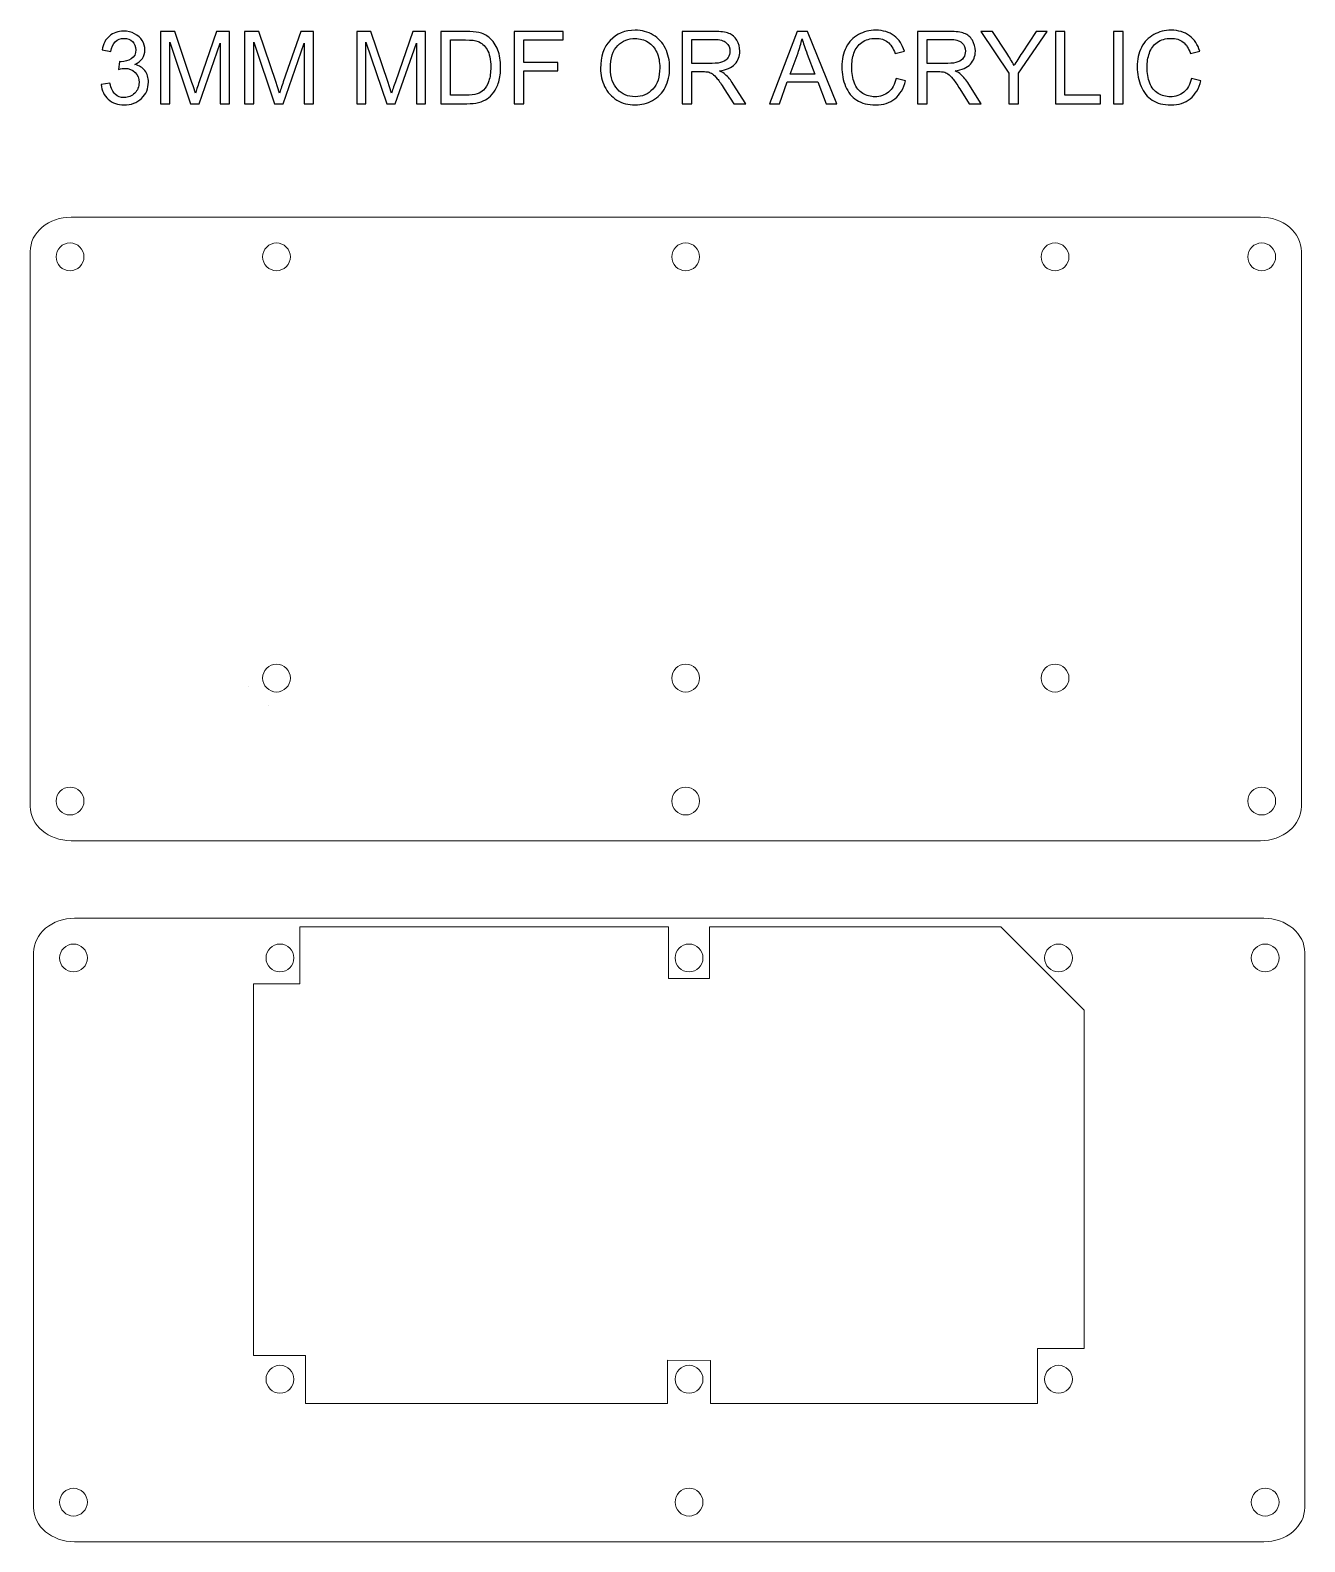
# Model space of a CAD drawing. Header units: millimetres. Extents: x 237 to 558, y -726 to 202.
# Drawn here: x 236.7 to 557.5, y -178 to 202.3 of the extents above; entities that cross this region are included whole.
import ezdxf

# ---------------------------------------------------------------- set-up
doc = ezdxf.new("R2010")
doc.units = ezdxf.units.MM
doc.header["$MEASUREMENT"] = 0
doc.layers.add('Layer 1', color=7, linetype='Continuous')

msp = doc.modelspace()

# ---------------------------------------------------------------- linework, layer by layer
at = {"layer": 'Layer 1', "color": 250}
for points, knots in [([(254.5215, 188.6838), (254.5215, 188.6838), (256.7567, 188.9886), (256.7567, 188.9886), (257.0149, 187.7186), (257.4467, 186.8042), (258.0606, 186.2454), (258.6744, 185.6866), (259.4279, 185.4072), (260.3212, 185.4072), (261.3795, 185.4072), (262.2727, 185.7713), (262.9924, 186.4994), (263.7121, 187.2275), (264.0719, 188.1292), (264.0719, 189.2045), (264.0719, 190.229), (263.7375, 191.0756), (263.0644, 191.7445), (262.3955, 192.4091), (261.5446, 192.7436), (260.5074, 192.7436), (260.0841, 192.7436), (259.5592, 192.6589), (258.9284, 192.4938), (258.9284, 192.4938), (259.1782, 194.4496), (259.1782, 194.4496), (259.3263, 194.4327), (259.4491, 194.4242), (259.538, 194.4242), (260.4947, 194.4242), (261.3499, 194.674), (262.1161, 195.1693), (262.8781, 195.6646), (263.2591, 196.4266), (263.2591, 197.4553), (263.2591, 198.2723), (262.9797, 198.9496), (262.4251, 199.4873), (261.8706, 200.0249), (261.1551, 200.2916), (260.2788, 200.2916), (259.4068, 200.2916), (258.6829, 200.0164), (258.1029, 199.4661), (257.5229, 198.9158), (257.1504, 198.0903), (256.9853, 196.9896), (256.9853, 196.9896), (254.7501, 197.396), (254.7501, 197.396), (255.0253, 198.8946), (255.6433, 200.0588), (256.6128, 200.8843), (257.578, 201.7098), (258.7845, 202.1204), (260.2238, 202.1204), (261.2144, 202.1204), (262.1288, 201.9087), (262.9628, 201.4812), (263.801, 201.0578), (264.4402, 200.4779), (264.8805, 199.7455), (265.325, 199.0089), (265.5451, 198.23), (265.5451, 197.4045), (265.5451, 196.6213), (265.3334, 195.9101), (264.9143, 195.2666), (264.491, 194.6232), (263.8645, 194.1109), (263.039, 193.7299), (264.1142, 193.4844), (264.9482, 192.9679), (265.5451, 192.1848), (266.1378, 191.4058), (266.4341, 190.4237), (266.4341, 189.2511), (266.4341, 187.6636), (265.8541, 186.3131), (264.6984, 185.2082), (263.5385, 184.1033), (262.0738, 183.553), (260.3042, 183.553), (258.7083, 183.553), (257.3832, 184.0314), (256.3291, 184.9839), (255.2708, 185.9364), (254.6697, 187.1683), (254.5215, 188.6838)], [0, 0, 0, 0, 0.03333333, 0.03333333, 0.03333333, 0.06666667, 0.06666667, 0.06666667, 0.1, 0.1, 0.1, 0.13333333, 0.13333333, 0.13333333, 0.16666667, 0.16666667, 0.16666667, 0.2, 0.2, 0.2, 0.23333333, 0.23333333, 0.23333333, 0.26666667, 0.26666667, 0.26666667, 0.3, 0.3, 0.3, 0.33333333, 0.33333333, 0.33333333, 0.36666667, 0.36666667, 0.36666667, 0.4, 0.4, 0.4, 0.43333333, 0.43333333, 0.43333333, 0.46666667, 0.46666667, 0.46666667, 0.5, 0.5, 0.5, 0.53333333, 0.53333333, 0.53333333, 0.56666667, 0.56666667, 0.56666667, 0.6, 0.6, 0.6, 0.63333333, 0.63333333, 0.63333333, 0.66666667, 0.66666667, 0.66666667, 0.7, 0.7, 0.7, 0.73333333, 0.73333333, 0.73333333, 0.76666667, 0.76666667, 0.76666667, 0.8, 0.8, 0.8, 0.83333333, 0.83333333, 0.83333333, 0.86666667, 0.86666667, 0.86666667, 0.9, 0.9, 0.9, 0.93333333, 0.93333333, 0.93333333, 0.96666667, 0.96666667, 0.96666667, 1, 1, 1, 1]), ([(269.4863, 183.8578), (269.4863, 183.8578), (269.4863, 202.0442), (269.4863, 202.0442), (269.4863, 202.0442), (273.0931, 202.0442), (273.0931, 202.0442), (273.0931, 202.0442), (277.3942, 189.1706), (277.3942, 189.1706), (277.7921, 187.9726), (278.08, 187.0751), (278.262, 186.4782), (278.4694, 187.1386), (278.7954, 188.1123), (279.2357, 189.395), (279.2357, 189.395), (283.6129, 202.0442), (283.6129, 202.0442), (283.6129, 202.0442), (286.8345, 202.0442), (286.8345, 202.0442), (286.8345, 202.0442), (286.8345, 183.8578), (286.8345, 183.8578), (286.8345, 183.8578), (284.5231, 183.8578), (284.5231, 183.8578), (284.5231, 183.8578), (284.5231, 199.0724), (284.5231, 199.0724), (284.5231, 199.0724), (279.2145, 183.8578), (279.2145, 183.8578), (279.2145, 183.8578), (277.047, 183.8578), (277.047, 183.8578), (277.047, 183.8578), (271.7977, 199.3518), (271.7977, 199.3518), (271.7977, 199.3518), (271.7977, 183.8578), (271.7977, 183.8578), (271.7977, 183.8578), (269.4863, 183.8578), (269.4863, 183.8578)], [0, 0, 0, 0, 0.06666667, 0.06666667, 0.06666667, 0.13333333, 0.13333333, 0.13333333, 0.2, 0.2, 0.2, 0.26666667, 0.26666667, 0.26666667, 0.33333333, 0.33333333, 0.33333333, 0.4, 0.4, 0.4, 0.46666667, 0.46666667, 0.46666667, 0.53333333, 0.53333333, 0.53333333, 0.6, 0.6, 0.6, 0.66666667, 0.66666667, 0.66666667, 0.73333333, 0.73333333, 0.73333333, 0.8, 0.8, 0.8, 0.86666667, 0.86666667, 0.86666667, 0.93333333, 0.93333333, 0.93333333, 1, 1, 1, 1]), ([(290.6445, 183.8578), (290.6445, 183.8578), (290.6445, 202.0442), (290.6445, 202.0442), (290.6445, 202.0442), (294.2513, 202.0442), (294.2513, 202.0442), (294.2513, 202.0442), (298.5524, 189.1706), (298.5524, 189.1706), (298.9503, 187.9726), (299.2382, 187.0751), (299.4202, 186.4782), (299.6276, 187.1386), (299.9536, 188.1123), (300.3939, 189.395), (300.3939, 189.395), (304.7711, 202.0442), (304.7711, 202.0442), (304.7711, 202.0442), (307.9927, 202.0442), (307.9927, 202.0442), (307.9927, 202.0442), (307.9927, 183.8578), (307.9927, 183.8578), (307.9927, 183.8578), (305.6813, 183.8578), (305.6813, 183.8578), (305.6813, 183.8578), (305.6813, 199.0724), (305.6813, 199.0724), (305.6813, 199.0724), (300.3727, 183.8578), (300.3727, 183.8578), (300.3727, 183.8578), (298.2052, 183.8578), (298.2052, 183.8578), (298.2052, 183.8578), (292.9559, 199.3518), (292.9559, 199.3518), (292.9559, 199.3518), (292.9559, 183.8578), (292.9559, 183.8578), (292.9559, 183.8578), (290.6445, 183.8578), (290.6445, 183.8578)], [0, 0, 0, 0, 0.06666667, 0.06666667, 0.06666667, 0.13333333, 0.13333333, 0.13333333, 0.2, 0.2, 0.2, 0.26666667, 0.26666667, 0.26666667, 0.33333333, 0.33333333, 0.33333333, 0.4, 0.4, 0.4, 0.46666667, 0.46666667, 0.46666667, 0.53333333, 0.53333333, 0.53333333, 0.6, 0.6, 0.6, 0.66666667, 0.66666667, 0.66666667, 0.73333333, 0.73333333, 0.73333333, 0.8, 0.8, 0.8, 0.86666667, 0.86666667, 0.86666667, 0.93333333, 0.93333333, 0.93333333, 1, 1, 1, 1]), ([(318.8597, 183.8578), (318.8597, 183.8578), (318.8597, 202.0442), (318.8597, 202.0442), (318.8597, 202.0442), (322.4665, 202.0442), (322.4665, 202.0442), (322.4665, 202.0442), (326.7676, 189.1706), (326.7676, 189.1706), (327.1655, 187.9726), (327.4534, 187.0751), (327.6354, 186.4782), (327.8428, 187.1386), (328.1688, 188.1123), (328.6091, 189.395), (328.6091, 189.395), (332.9863, 202.0442), (332.9863, 202.0442), (332.9863, 202.0442), (336.2079, 202.0442), (336.2079, 202.0442), (336.2079, 202.0442), (336.2079, 183.8578), (336.2079, 183.8578), (336.2079, 183.8578), (333.8965, 183.8578), (333.8965, 183.8578), (333.8965, 183.8578), (333.8965, 199.0724), (333.8965, 199.0724), (333.8965, 199.0724), (328.5879, 183.8578), (328.5879, 183.8578), (328.5879, 183.8578), (326.4204, 183.8578), (326.4204, 183.8578), (326.4204, 183.8578), (321.1711, 199.3518), (321.1711, 199.3518), (321.1711, 199.3518), (321.1711, 183.8578), (321.1711, 183.8578), (321.1711, 183.8578), (318.8597, 183.8578), (318.8597, 183.8578)], [0, 0, 0, 0, 0.06666667, 0.06666667, 0.06666667, 0.13333333, 0.13333333, 0.13333333, 0.2, 0.2, 0.2, 0.26666667, 0.26666667, 0.26666667, 0.33333333, 0.33333333, 0.33333333, 0.4, 0.4, 0.4, 0.46666667, 0.46666667, 0.46666667, 0.53333333, 0.53333333, 0.53333333, 0.6, 0.6, 0.6, 0.66666667, 0.66666667, 0.66666667, 0.73333333, 0.73333333, 0.73333333, 0.8, 0.8, 0.8, 0.86666667, 0.86666667, 0.86666667, 0.93333333, 0.93333333, 0.93333333, 1, 1, 1, 1]), ([(340.0687, 183.8578), (340.0687, 183.8578), (340.0687, 202.0442), (340.0687, 202.0442), (340.0687, 202.0442), (346.334, 202.0442), (346.334, 202.0442), (347.748, 202.0442), (348.8275, 201.9595), (349.5725, 201.786), (350.6139, 201.5447), (351.5029, 201.1086), (352.2395, 200.4821), (353.2005, 199.6693), (353.9159, 198.6364), (354.3901, 197.3748), (354.8684, 196.1133), (355.1055, 194.6697), (355.1055, 193.0484), (355.1055, 191.6683), (354.9446, 190.4449), (354.6229, 189.3781), (354.3012, 188.3113), (353.8863, 187.4265), (353.3825, 186.728), (352.8745, 186.0295), (352.3242, 185.4792), (351.7231, 185.0812), (351.1262, 184.6791), (350.4023, 184.3743), (349.5556, 184.1668), (348.7047, 183.9594), (347.731, 183.8578), (346.6304, 183.8578), (346.6304, 183.8578), (340.0687, 183.8578), (340.0687, 183.8578)], [0, 0, 0, 0, 0.08333333, 0.08333333, 0.08333333, 0.16666667, 0.16666667, 0.16666667, 0.25, 0.25, 0.25, 0.33333333, 0.33333333, 0.33333333, 0.41666667, 0.41666667, 0.41666667, 0.5, 0.5, 0.5, 0.58333333, 0.58333333, 0.58333333, 0.66666667, 0.66666667, 0.66666667, 0.75, 0.75, 0.75, 0.83333333, 0.83333333, 0.83333333, 0.91666667, 0.91666667, 0.91666667, 1, 1, 1, 1]), ([(358.5387, 183.8578), (358.5387, 183.8578), (358.5387, 202.0442), (358.5387, 202.0442), (358.5387, 202.0442), (370.8069, 202.0442), (370.8069, 202.0442), (370.8069, 202.0442), (370.8069, 199.9106), (370.8069, 199.9106), (370.8069, 199.9106), (360.9517, 199.9106), (360.9517, 199.9106), (360.9517, 199.9106), (360.9517, 194.2464), (360.9517, 194.2464), (360.9517, 194.2464), (369.4861, 194.2464), (369.4861, 194.2464), (369.4861, 194.2464), (369.4861, 192.1128), (369.4861, 192.1128), (369.4861, 192.1128), (360.9517, 192.1128), (360.9517, 192.1128), (360.9517, 192.1128), (360.9517, 183.8578), (360.9517, 183.8578), (360.9517, 183.8578), (358.5387, 183.8578), (358.5387, 183.8578)], [0, 0, 0, 0, 0.1, 0.1, 0.1, 0.2, 0.2, 0.2, 0.3, 0.3, 0.3, 0.4, 0.4, 0.4, 0.5, 0.5, 0.5, 0.6, 0.6, 0.6, 0.7, 0.7, 0.7, 0.8, 0.8, 0.8, 0.9, 0.9, 0.9, 1, 1, 1, 1]), ([(380.2473, 192.7097), (380.2473, 195.7238), (381.0601, 198.086), (382.6815, 199.7921), (384.3028, 201.4981), (386.3941, 202.349), (388.9595, 202.349), (390.6401, 202.349), (392.1514, 201.9468), (393.5019, 201.1467), (394.8481, 200.3466), (395.8768, 199.229), (396.5837, 197.7939), (397.2907, 196.3631), (397.6463, 194.7375), (397.6463, 192.9214), (397.6463, 191.0799), (397.2738, 189.4289), (396.5287, 187.9768), (395.7836, 186.5206), (394.7295, 185.4199), (393.3664, 184.6748), (391.999, 183.9255), (390.5258, 183.553), (388.9468, 183.553), (387.2323, 183.553), (385.7041, 183.9679), (384.3536, 184.7934), (383.0074, 185.6189), (381.983, 186.7449), (381.2887, 188.1758), (380.5944, 189.6024), (380.2473, 191.1137), (380.2473, 192.7097)], [0, 0, 0, 0, 0.09090909, 0.09090909, 0.09090909, 0.18181818, 0.18181818, 0.18181818, 0.27272727, 0.27272727, 0.27272727, 0.36363636, 0.36363636, 0.36363636, 0.45454545, 0.45454545, 0.45454545, 0.54545455, 0.54545455, 0.54545455, 0.63636364, 0.63636364, 0.63636364, 0.72727273, 0.72727273, 0.72727273, 0.81818182, 0.81818182, 0.81818182, 0.90909091, 0.90909091, 0.90909091, 1, 1, 1, 1]), ([(400.7917, 183.8578), (400.7917, 183.8578), (400.7917, 202.0442), (400.7917, 202.0442), (400.7917, 202.0442), (408.852, 202.0442), (408.852, 202.0442), (410.4733, 202.0442), (411.7052, 201.8791), (412.5477, 201.5531), (413.3901, 201.2272), (414.0632, 200.6514), (414.567, 199.8259), (415.0707, 199.0004), (415.3205, 198.086), (415.3205, 197.087), (415.3205, 195.7958), (414.9014, 194.7078), (414.0674, 193.8231), (413.2335, 192.9383), (411.9465, 192.3795), (410.2024, 192.1382), (410.8416, 191.8334), (411.3242, 191.5286), (411.6544, 191.2323), (412.3572, 190.5888), (413.0218, 189.7802), (413.6441, 188.8108), (413.6441, 188.8108), (416.7895, 183.8578), (416.7895, 183.8578), (416.7895, 183.8578), (413.7838, 183.8578), (413.7838, 183.8578), (413.7838, 183.8578), (411.3793, 187.6424), (411.3793, 187.6424), (410.6808, 188.7388), (410.1008, 189.5728), (409.6478, 190.1528), (409.1906, 190.7327), (408.7842, 191.1349), (408.4244, 191.3677), (408.0688, 191.5963), (407.7005, 191.7572), (407.328, 191.8503), (407.057, 191.9054), (406.6125, 191.935), (405.9902, 191.935), (405.9902, 191.935), (403.2047, 191.935), (403.2047, 191.935), (403.2047, 191.935), (403.2047, 183.8578), (403.2047, 183.8578), (403.2047, 183.8578), (400.7917, 183.8578), (400.7917, 183.8578)], [0, 0, 0, 0, 0.05263158, 0.05263158, 0.05263158, 0.10526316, 0.10526316, 0.10526316, 0.15789474, 0.15789474, 0.15789474, 0.21052632, 0.21052632, 0.21052632, 0.26315789, 0.26315789, 0.26315789, 0.31578947, 0.31578947, 0.31578947, 0.36842105, 0.36842105, 0.36842105, 0.42105263, 0.42105263, 0.42105263, 0.47368421, 0.47368421, 0.47368421, 0.52631579, 0.52631579, 0.52631579, 0.57894737, 0.57894737, 0.57894737, 0.63157895, 0.63157895, 0.63157895, 0.68421053, 0.68421053, 0.68421053, 0.73684211, 0.73684211, 0.73684211, 0.78947368, 0.78947368, 0.78947368, 0.84210526, 0.84210526, 0.84210526, 0.89473684, 0.89473684, 0.89473684, 0.94736842, 0.94736842, 0.94736842, 1, 1, 1, 1]), ([(422.7457, 183.8578), (422.7457, 183.8578), (429.7222, 202.0442), (429.7222, 202.0442), (429.7222, 202.0442), (432.3681, 202.0442), (432.3681, 202.0442), (432.3681, 202.0442), (439.7764, 183.8578), (439.7764, 183.8578), (439.7764, 183.8578), (437.0332, 183.8578), (437.0332, 183.8578), (437.0332, 183.8578), (434.9292, 189.3696), (434.9292, 189.3696), (434.9292, 189.3696), (427.2711, 189.3696), (427.2711, 189.3696), (427.2711, 189.3696), (425.2984, 183.8578), (425.2984, 183.8578), (425.2984, 183.8578), (422.7457, 183.8578), (422.7457, 183.8578)], [0, 0, 0, 0, 0.125, 0.125, 0.125, 0.25, 0.25, 0.25, 0.375, 0.375, 0.375, 0.5, 0.5, 0.5, 0.625, 0.625, 0.625, 0.75, 0.75, 0.75, 0.875, 0.875, 0.875, 1, 1, 1, 1]), ([(454.6354, 190.2374), (454.6354, 190.2374), (457.0484, 189.6278), (457.0484, 189.6278), (456.5446, 187.6509), (455.6387, 186.148), (454.3306, 185.1109), (453.0225, 184.0737), (451.4223, 183.553), (449.53, 183.553), (447.5742, 183.553), (445.9825, 183.9509), (444.7548, 184.751), (443.5271, 185.5469), (442.5958, 186.7026), (441.9566, 188.2139), (441.3173, 189.7294), (440.9956, 191.3508), (440.9956, 193.0865), (440.9956, 194.9788), (441.3554, 196.6298), (442.0793, 198.0395), (442.8032, 199.4492), (443.8319, 200.5202), (445.1654, 201.2526), (446.4989, 201.9849), (447.9679, 202.349), (449.5681, 202.349), (451.3884, 202.349), (452.9167, 201.8876), (454.1528, 200.9605), (455.3932, 200.0334), (456.2568, 198.7337), (456.7436, 197.0573), (456.7436, 197.0573), (454.3814, 196.4985), (454.3814, 196.4985), (453.9623, 197.8193), (453.3485, 198.7845), (452.5484, 199.3857), (451.7483, 199.991), (450.7407, 200.2916), (449.5258, 200.2916), (448.133, 200.2916), (446.9646, 199.9572), (446.029, 199.2883), (445.0935, 198.6194), (444.4331, 197.7177), (444.0563, 196.5917), (443.6753, 195.4614), (443.4848, 194.2972), (443.4848, 193.0992), (443.4848, 191.554), (443.7092, 190.2036), (444.1579, 189.0521), (444.6066, 187.8964), (445.3051, 187.037), (446.2534, 186.4655), (447.2017, 185.894), (448.2261, 185.6104), (449.331, 185.6104), (450.6772, 185.6104), (451.8118, 185.9999), (452.7431, 186.7746), (453.6744, 187.5535), (454.3052, 188.705), (454.6354, 190.2374)], [0, 0, 0, 0, 0.04545455, 0.04545455, 0.04545455, 0.09090909, 0.09090909, 0.09090909, 0.13636364, 0.13636364, 0.13636364, 0.18181818, 0.18181818, 0.18181818, 0.22727273, 0.22727273, 0.22727273, 0.27272727, 0.27272727, 0.27272727, 0.31818182, 0.31818182, 0.31818182, 0.36363636, 0.36363636, 0.36363636, 0.40909091, 0.40909091, 0.40909091, 0.45454545, 0.45454545, 0.45454545, 0.5, 0.5, 0.5, 0.54545455, 0.54545455, 0.54545455, 0.59090909, 0.59090909, 0.59090909, 0.63636364, 0.63636364, 0.63636364, 0.68181818, 0.68181818, 0.68181818, 0.72727273, 0.72727273, 0.72727273, 0.77272727, 0.77272727, 0.77272727, 0.81818182, 0.81818182, 0.81818182, 0.86363636, 0.86363636, 0.86363636, 0.90909091, 0.90909091, 0.90909091, 0.95454545, 0.95454545, 0.95454545, 1, 1, 1, 1]), ([(460.0752, 183.8578), (460.0752, 183.8578), (460.0752, 202.0442), (460.0752, 202.0442), (460.0752, 202.0442), (468.1355, 202.0442), (468.1355, 202.0442), (469.7568, 202.0442), (470.9887, 201.8791), (471.8312, 201.5531), (472.6736, 201.2272), (473.3467, 200.6514), (473.8505, 199.8259), (474.3542, 199.0004), (474.604, 198.086), (474.604, 197.087), (474.604, 195.7958), (474.1849, 194.7078), (473.3509, 193.8231), (472.517, 192.9383), (471.23, 192.3795), (469.4859, 192.1382), (470.1251, 191.8334), (470.6077, 191.5286), (470.9379, 191.2323), (471.6407, 190.5888), (472.3053, 189.7802), (472.9276, 188.8108), (472.9276, 188.8108), (476.073, 183.8578), (476.073, 183.8578), (476.073, 183.8578), (473.0673, 183.8578), (473.0673, 183.8578), (473.0673, 183.8578), (470.6628, 187.6424), (470.6628, 187.6424), (469.9643, 188.7388), (469.3843, 189.5728), (468.9313, 190.1528), (468.4741, 190.7327), (468.0677, 191.1349), (467.7079, 191.3677), (467.3523, 191.5963), (466.984, 191.7572), (466.6115, 191.8503), (466.3405, 191.9054), (465.896, 191.935), (465.2737, 191.935), (465.2737, 191.935), (462.4882, 191.935), (462.4882, 191.935), (462.4882, 191.935), (462.4882, 183.8578), (462.4882, 183.8578), (462.4882, 183.8578), (460.0752, 183.8578), (460.0752, 183.8578)], [0, 0, 0, 0, 0.05263158, 0.05263158, 0.05263158, 0.10526316, 0.10526316, 0.10526316, 0.15789474, 0.15789474, 0.15789474, 0.21052632, 0.21052632, 0.21052632, 0.26315789, 0.26315789, 0.26315789, 0.31578947, 0.31578947, 0.31578947, 0.36842105, 0.36842105, 0.36842105, 0.42105263, 0.42105263, 0.42105263, 0.47368421, 0.47368421, 0.47368421, 0.52631579, 0.52631579, 0.52631579, 0.57894737, 0.57894737, 0.57894737, 0.63157895, 0.63157895, 0.63157895, 0.68421053, 0.68421053, 0.68421053, 0.73684211, 0.73684211, 0.73684211, 0.78947368, 0.78947368, 0.78947368, 0.84210526, 0.84210526, 0.84210526, 0.89473684, 0.89473684, 0.89473684, 0.94736842, 0.94736842, 0.94736842, 1, 1, 1, 1]), ([(483.0368, 183.8578), (483.0368, 183.8578), (483.0368, 191.5625), (483.0368, 191.5625), (483.0368, 191.5625), (476.0264, 202.0442), (476.0264, 202.0442), (476.0264, 202.0442), (478.922, 202.0442), (478.922, 202.0442), (478.922, 202.0442), (482.5161, 196.5409), (482.5161, 196.5409), (483.1849, 195.5249), (483.8072, 194.5004), (484.3745, 193.4802), (484.9291, 194.4327), (485.6022, 195.4995), (486.3853, 196.6848), (486.3853, 196.6848), (489.9075, 202.0442), (489.9075, 202.0442), (489.9075, 202.0442), (492.7142, 202.0442), (492.7142, 202.0442), (492.7142, 202.0442), (485.4498, 191.5625), (485.4498, 191.5625), (485.4498, 191.5625), (485.4498, 183.8578), (485.4498, 183.8578), (485.4498, 183.8578), (483.0368, 183.8578), (483.0368, 183.8578)], [0, 0, 0, 0, 0.09090909, 0.09090909, 0.09090909, 0.18181818, 0.18181818, 0.18181818, 0.27272727, 0.27272727, 0.27272727, 0.36363636, 0.36363636, 0.36363636, 0.45454545, 0.45454545, 0.45454545, 0.54545455, 0.54545455, 0.54545455, 0.63636364, 0.63636364, 0.63636364, 0.72727273, 0.72727273, 0.72727273, 0.81818182, 0.81818182, 0.81818182, 0.90909091, 0.90909091, 0.90909091, 1, 1, 1, 1]), ([(494.7504, 183.8578), (494.7504, 183.8578), (494.7504, 202.0442), (494.7504, 202.0442), (494.7504, 202.0442), (497.1634, 202.0442), (497.1634, 202.0442), (497.1634, 202.0442), (497.1634, 185.9914), (497.1634, 185.9914), (497.1634, 185.9914), (506.1042, 185.9914), (506.1042, 185.9914), (506.1042, 185.9914), (506.1042, 183.8578), (506.1042, 183.8578), (506.1042, 183.8578), (494.7504, 183.8578), (494.7504, 183.8578)], [0, 0, 0, 0, 0.16666667, 0.16666667, 0.16666667, 0.33333333, 0.33333333, 0.33333333, 0.5, 0.5, 0.5, 0.66666667, 0.66666667, 0.66666667, 0.83333333, 0.83333333, 0.83333333, 1, 1, 1, 1]), ([(509.385, 183.8578), (509.385, 183.8578), (509.385, 202.0442), (509.385, 202.0442), (509.385, 202.0442), (511.798, 202.0442), (511.798, 202.0442), (511.798, 202.0442), (511.798, 183.8578), (511.798, 183.8578), (511.798, 183.8578), (509.385, 183.8578), (509.385, 183.8578)], [0, 0, 0, 0, 0.25, 0.25, 0.25, 0.5, 0.5, 0.5, 0.75, 0.75, 0.75, 1, 1, 1, 1]), ([(528.9896, 190.2374), (528.9896, 190.2374), (531.4026, 189.6278), (531.4026, 189.6278), (530.8988, 187.6509), (529.9929, 186.148), (528.6848, 185.1109), (527.3767, 184.0737), (525.7765, 183.553), (523.8842, 183.553), (521.9284, 183.553), (520.3367, 183.9509), (519.109, 184.751), (517.8813, 185.5469), (516.95, 186.7026), (516.3108, 188.2139), (515.6715, 189.7294), (515.3498, 191.3508), (515.3498, 193.0865), (515.3498, 194.9788), (515.7096, 196.6298), (516.4335, 198.0395), (517.1574, 199.4492), (518.1861, 200.5202), (519.5196, 201.2526), (520.8531, 201.9849), (522.3221, 202.349), (523.9223, 202.349), (525.7426, 202.349), (527.2709, 201.8876), (528.507, 200.9605), (529.7474, 200.0334), (530.611, 198.7337), (531.0978, 197.0573), (531.0978, 197.0573), (528.7356, 196.4985), (528.7356, 196.4985), (528.3165, 197.8193), (527.7027, 198.7845), (526.9026, 199.3857), (526.1025, 199.991), (525.0949, 200.2916), (523.88, 200.2916), (522.4872, 200.2916), (521.3188, 199.9572), (520.3832, 199.2883), (519.4477, 198.6194), (518.7873, 197.7177), (518.4105, 196.5917), (518.0295, 195.4614), (517.839, 194.2972), (517.839, 193.0992), (517.839, 191.554), (518.0634, 190.2036), (518.5121, 189.0521), (518.9608, 187.8964), (519.6593, 187.037), (520.6076, 186.4655), (521.5559, 185.894), (522.5803, 185.6104), (523.6852, 185.6104), (525.0314, 185.6104), (526.166, 185.9999), (527.0973, 186.7746), (528.0286, 187.5535), (528.6594, 188.705), (528.9896, 190.2374)], [0, 0, 0, 0, 0.04545455, 0.04545455, 0.04545455, 0.09090909, 0.09090909, 0.09090909, 0.13636364, 0.13636364, 0.13636364, 0.18181818, 0.18181818, 0.18181818, 0.22727273, 0.22727273, 0.22727273, 0.27272727, 0.27272727, 0.27272727, 0.31818182, 0.31818182, 0.31818182, 0.36363636, 0.36363636, 0.36363636, 0.40909091, 0.40909091, 0.40909091, 0.45454545, 0.45454545, 0.45454545, 0.5, 0.5, 0.5, 0.54545455, 0.54545455, 0.54545455, 0.59090909, 0.59090909, 0.59090909, 0.63636364, 0.63636364, 0.63636364, 0.68181818, 0.68181818, 0.68181818, 0.72727273, 0.72727273, 0.72727273, 0.77272727, 0.77272727, 0.77272727, 0.81818182, 0.81818182, 0.81818182, 0.86363636, 0.86363636, 0.86363636, 0.90909091, 0.90909091, 0.90909091, 0.95454545, 0.95454545, 0.95454545, 1, 1, 1, 1]), ([(342.4817, 185.9914), (342.4817, 185.9914), (346.3594, 185.9914), (346.3594, 185.9914), (347.5575, 185.9914), (348.4973, 186.1015), (349.1788, 186.3258), (349.8604, 186.5502), (350.4023, 186.8635), (350.8087, 187.2699), (351.3759, 187.8414), (351.8204, 188.6118), (352.1379, 189.577), (352.4554, 190.5422), (352.6163, 191.7106), (352.6163, 193.0865), (352.6163, 194.9915), (352.303, 196.4562), (351.6807, 197.4807), (351.0584, 198.5051), (350.3007, 199.1909), (349.4074, 199.5381), (348.764, 199.7878), (347.7268, 199.9106), (346.2959, 199.9106), (346.2959, 199.9106), (342.4817, 199.9106), (342.4817, 199.9106), (342.4817, 199.9106), (342.4817, 185.9914), (342.4817, 185.9914)], [0, 0, 0, 0, 0.1, 0.1, 0.1, 0.2, 0.2, 0.2, 0.3, 0.3, 0.3, 0.4, 0.4, 0.4, 0.5, 0.5, 0.5, 0.6, 0.6, 0.6, 0.7, 0.7, 0.7, 0.8, 0.8, 0.8, 0.9, 0.9, 0.9, 1, 1, 1, 1]), ([(382.7365, 192.6674), (382.7365, 190.4787), (383.3249, 188.7558), (384.5018, 187.4985), (385.6787, 186.2412), (387.1561, 185.6104), (388.9341, 185.6104), (390.746, 185.6104), (392.2319, 186.2454), (393.4045, 187.5154), (394.5729, 188.7854), (395.1571, 190.5888), (395.1571, 192.9256), (395.1571, 194.403), (394.9073, 195.6942), (394.4078, 196.7949), (393.9083, 197.8955), (393.1759, 198.7507), (392.2149, 199.356), (391.2497, 199.9614), (390.1702, 200.2662), (388.9722, 200.2662), (387.2704, 200.2662), (385.8057, 199.682), (384.578, 198.5136), (383.3503, 197.3452), (382.7365, 195.3979), (382.7365, 192.6674)], [0, 0, 0, 0, 0.11111111, 0.11111111, 0.11111111, 0.22222222, 0.22222222, 0.22222222, 0.33333333, 0.33333333, 0.33333333, 0.44444444, 0.44444444, 0.44444444, 0.55555556, 0.55555556, 0.55555556, 0.66666667, 0.66666667, 0.66666667, 0.77777778, 0.77777778, 0.77777778, 0.88888889, 0.88888889, 0.88888889, 1, 1, 1, 1]), ([(403.2047, 194.0178), (403.2047, 194.0178), (408.3694, 194.0178), (408.3694, 194.0178), (409.47, 194.0178), (410.3252, 194.1321), (410.9432, 194.3607), (411.5613, 194.5851), (412.0312, 194.9491), (412.3487, 195.4529), (412.6704, 195.9524), (412.8313, 196.4943), (412.8313, 197.0827), (412.8313, 197.9421), (412.5223, 198.6533), (411.9, 199.2079), (411.2777, 199.7624), (410.2955, 200.0376), (408.9536, 200.0376), (408.9536, 200.0376), (403.2047, 200.0376), (403.2047, 200.0376), (403.2047, 200.0376), (403.2047, 194.0178), (403.2047, 194.0178)], [0, 0, 0, 0, 0.125, 0.125, 0.125, 0.25, 0.25, 0.25, 0.375, 0.375, 0.375, 0.5, 0.5, 0.5, 0.625, 0.625, 0.625, 0.75, 0.75, 0.75, 0.875, 0.875, 0.875, 1, 1, 1, 1]), ([(427.9781, 191.3254), (427.9781, 191.3254), (434.1757, 191.3254), (434.1757, 191.3254), (434.1757, 191.3254), (432.2792, 196.3673), (432.2792, 196.3673), (431.7077, 197.8998), (431.2759, 199.1655), (430.9753, 200.1646), (430.7255, 198.9793), (430.3911, 197.8151), (429.972, 196.6636), (429.972, 196.6636), (427.9781, 191.3254), (427.9781, 191.3254)], [0, 0, 0, 0, 0.2, 0.2, 0.2, 0.4, 0.4, 0.4, 0.6, 0.6, 0.6, 0.8, 0.8, 0.8, 1, 1, 1, 1]), ([(462.4882, 194.0178), (462.4882, 194.0178), (467.6529, 194.0178), (467.6529, 194.0178), (468.7535, 194.0178), (469.6087, 194.1321), (470.2267, 194.3607), (470.8448, 194.5851), (471.3147, 194.9491), (471.6322, 195.4529), (471.9539, 195.9524), (472.1148, 196.4943), (472.1148, 197.0827), (472.1148, 197.9421), (471.8058, 198.6533), (471.1835, 199.2079), (470.5612, 199.7624), (469.579, 200.0376), (468.2371, 200.0376), (468.2371, 200.0376), (462.4882, 200.0376), (462.4882, 200.0376), (462.4882, 200.0376), (462.4882, 194.0178), (462.4882, 194.0178)], [0, 0, 0, 0, 0.125, 0.125, 0.125, 0.25, 0.25, 0.25, 0.375, 0.375, 0.375, 0.5, 0.5, 0.5, 0.625, 0.625, 0.625, 0.75, 0.75, 0.75, 0.875, 0.875, 0.875, 1, 1, 1, 1])]:
    msp.add_open_spline(points, degree=3, knots=knots, dxfattribs=at)
at = {"layer": 'Layer 1', "lineweight": 9}
for points, knots in [([(246.9514, 155.3106), (244.2263, 155.3106), (241.6127, 154.4035), (239.6858, 152.7891), (237.7589, 151.1747), (236.6762, 148.985), (236.6762, 146.7019), (236.6762, 146.7019), (236.6762, 7.0406), (236.6762, 7.0406), (236.6762, 2.2861), (241.2766, -1.5682), (246.9514, -1.5682), (246.9514, -1.5682), (546.401, -1.5682), (546.401, -1.5682), (549.1261, -1.5682), (551.7397, -0.6612), (553.6666, 0.9533), (555.5936, 2.5677), (556.6762, 4.7574), (556.6762, 7.0406), (556.6762, 7.0406), (556.6762, 146.7019), (556.6762, 146.7019), (556.6762, 148.985), (555.5935, 151.1747), (553.6666, 152.7891), (551.7397, 154.4035), (549.1261, 155.3106), (546.401, 155.3106), (546.401, 155.3106), (246.9514, 155.3106), (246.9514, 155.3106)], [0, 0, 0, 0, 0.09090909, 0.09090909, 0.09090909, 0.18181818, 0.18181818, 0.18181818, 0.27272727, 0.27272727, 0.27272727, 0.36363636, 0.36363636, 0.36363636, 0.45454545, 0.45454545, 0.45454545, 0.54545455, 0.54545455, 0.54545455, 0.63636364, 0.63636364, 0.63636364, 0.72727273, 0.72727273, 0.72727273, 0.81818182, 0.81818182, 0.81818182, 0.90909091, 0.90909091, 0.90909091, 1, 1, 1, 1]), ([(250.2079, 145.3318), (250.2079, 147.2648), (248.6409, 148.8318), (246.7079, 148.8318), (244.7749, 148.8318), (243.2079, 147.2648), (243.2079, 145.3318), (243.2079, 143.3988), (244.7749, 141.8318), (246.7079, 141.8318), (248.6409, 141.8318), (250.2079, 143.3988), (250.2079, 145.3318)], [0, 0, 0, 0, 0.25, 0.25, 0.25, 0.5, 0.5, 0.5, 0.75, 0.75, 0.75, 1, 1, 1, 1]), ([(302.1762, 145.3318), (302.1762, 147.2648), (300.6092, 148.8318), (298.6762, 148.8318), (296.7432, 148.8318), (295.1762, 147.2648), (295.1762, 145.3318), (295.1762, 143.3988), (296.7432, 141.8318), (298.6762, 141.8318), (300.6092, 141.8318), (302.1762, 143.3988), (302.1762, 145.3318)], [0, 0, 0, 0, 0.25, 0.25, 0.25, 0.5, 0.5, 0.5, 0.75, 0.75, 0.75, 1, 1, 1, 1]), ([(405.1762, 145.3317), (405.1762, 147.2648), (403.6092, 148.8317), (401.6762, 148.8317), (399.7432, 148.8318), (398.1762, 147.2648), (398.1762, 145.3318), (398.1762, 143.3987), (399.7432, 141.8318), (401.6762, 141.8318), (403.6092, 141.8317), (405.1762, 143.3987), (405.1762, 145.3317)], [0, 0, 0, 0, 0.25, 0.25, 0.25, 0.5, 0.5, 0.5, 0.75, 0.75, 0.75, 1, 1, 1, 1]), ([(498.1762, 145.3318), (498.1762, 147.2648), (496.6092, 148.8318), (494.6762, 148.8318), (492.7432, 148.8318), (491.1762, 147.2648), (491.1762, 145.3318), (491.1762, 143.3988), (492.7432, 141.8318), (494.6762, 141.8318), (496.6092, 141.8318), (498.1762, 143.3988), (498.1762, 145.3318)], [0, 0, 0, 0, 0.25, 0.25, 0.25, 0.5, 0.5, 0.5, 0.75, 0.75, 0.75, 1, 1, 1, 1]), ([(550.2079, 145.3318), (550.2079, 147.2648), (548.6409, 148.8318), (546.7079, 148.8318), (544.7749, 148.8318), (543.2079, 147.2648), (543.2079, 145.3318), (543.2079, 143.3988), (544.7749, 141.8318), (546.7079, 141.8318), (548.6409, 141.8318), (550.2079, 143.3988), (550.2079, 145.3318)], [0, 0, 0, 0, 0.25, 0.25, 0.25, 0.5, 0.5, 0.5, 0.75, 0.75, 0.75, 1, 1, 1, 1]), ([(302.1762, 39.3318), (302.1762, 41.2648), (300.6092, 42.8318), (298.6762, 42.8318), (296.7432, 42.8318), (295.1762, 41.2648), (295.1762, 39.3318), (295.1762, 37.3988), (296.7432, 35.8318), (298.6762, 35.8318), (300.6092, 35.8318), (302.1762, 37.3988), (302.1762, 39.3318)], [0, 0, 0, 0, 0.25, 0.25, 0.25, 0.5, 0.5, 0.5, 0.75, 0.75, 0.75, 1, 1, 1, 1]), ([(405.1762, 39.3318), (405.1762, 41.2648), (403.6092, 42.8318), (401.6762, 42.8318), (399.7432, 42.8318), (398.1762, 41.2648), (398.1762, 39.3318), (398.1762, 37.3988), (399.7432, 35.8318), (401.6762, 35.8318), (403.6092, 35.8318), (405.1762, 37.3988), (405.1762, 39.3318)], [0, 0, 0, 0, 0.25, 0.25, 0.25, 0.5, 0.5, 0.5, 0.75, 0.75, 0.75, 1, 1, 1, 1]), ([(498.1762, 39.3318), (498.1762, 41.2648), (496.6092, 42.8318), (494.6762, 42.8318), (492.7432, 42.8318), (491.1762, 41.2648), (491.1762, 39.3318), (491.1762, 37.3988), (492.7432, 35.8318), (494.6762, 35.8318), (496.6092, 35.8318), (498.1762, 37.3988), (498.1762, 39.3318)], [0, 0, 0, 0, 0.25, 0.25, 0.25, 0.5, 0.5, 0.5, 0.75, 0.75, 0.75, 1, 1, 1, 1]), ([(250.2079, 8.3999), (250.2079, 10.3329), (248.6409, 11.8999), (246.7079, 11.8999), (244.7749, 11.8999), (243.2079, 10.3329), (243.2079, 8.3999), (243.2079, 6.4669), (244.7749, 4.8999), (246.7079, 4.8999), (248.6409, 4.8999), (250.2079, 6.4669), (250.2079, 8.3999)], [0, 0, 0, 0, 0.25, 0.25, 0.25, 0.5, 0.5, 0.5, 0.75, 0.75, 0.75, 1, 1, 1, 1]), ([(405.1762, 8.4014), (405.1762, 10.3344), (403.6092, 11.9014), (401.6762, 11.9014), (399.7432, 11.9014), (398.1762, 10.3344), (398.1762, 8.4014), (398.1762, 6.4684), (399.7432, 4.9014), (401.6762, 4.9014), (403.6092, 4.9014), (405.1762, 6.4684), (405.1762, 8.4014)], [0, 0, 0, 0, 0.25, 0.25, 0.25, 0.5, 0.5, 0.5, 0.75, 0.75, 0.75, 1, 1, 1, 1]), ([(550.2079, 8.4014), (550.2079, 10.3344), (548.6409, 11.9014), (546.7079, 11.9014), (544.7749, 11.9014), (543.2079, 10.3344), (543.2079, 8.4014), (543.2079, 6.4684), (544.7749, 4.9014), (546.7079, 4.9014), (548.6409, 4.9014), (550.2079, 6.4684), (550.2079, 8.4014)], [0, 0, 0, 0, 0.25, 0.25, 0.25, 0.5, 0.5, 0.5, 0.75, 0.75, 0.75, 1, 1, 1, 1]), ([(247.8158, -21.0941), (245.0907, -21.0941), (242.4771, -22.0012), (240.5502, -23.6156), (238.6233, -25.23), (237.5406, -27.4197), (237.5406, -29.7028), (237.5406, -29.7028), (237.5406, -169.3641), (237.5406, -169.3641), (237.5406, -174.1186), (242.141, -177.9729), (247.8158, -177.9729), (247.8158, -177.9729), (547.2654, -177.9729), (547.2654, -177.9729), (549.9905, -177.9729), (552.6041, -177.0659), (554.531, -175.4514), (556.458, -173.837), (557.5406, -171.6473), (557.5406, -169.3641), (557.5406, -169.3641), (557.5406, -29.7028), (557.5406, -29.7028), (557.5406, -27.4197), (556.4579, -25.23), (554.531, -23.6156), (552.6041, -22.0012), (549.9905, -21.0941), (547.2654, -21.0941), (547.2654, -21.0941), (247.8158, -21.0941), (247.8158, -21.0941)], [0, 0, 0, 0, 0.09090909, 0.09090909, 0.09090909, 0.18181818, 0.18181818, 0.18181818, 0.27272727, 0.27272727, 0.27272727, 0.36363636, 0.36363636, 0.36363636, 0.45454545, 0.45454545, 0.45454545, 0.54545455, 0.54545455, 0.54545455, 0.63636364, 0.63636364, 0.63636364, 0.72727273, 0.72727273, 0.72727273, 0.81818182, 0.81818182, 0.81818182, 0.90909091, 0.90909091, 0.90909091, 1, 1, 1, 1]), ([(490.2222, -129.3611), (490.2222, -129.3611), (501.9775, -129.3611), (501.9775, -129.3611), (501.9775, -129.3611), (501.9775, -96.0153), (501.9775, -96.0153), (501.9775, -96.0153), (501.9775, -44.2414), (501.9775, -44.2414), (501.9775, -44.2414), (481.0094, -23.2733), (481.0094, -23.2733), (481.0094, -23.2733), (407.6559, -23.2733), (407.6559, -23.2733), (407.6559, -23.2733), (407.6922, -36.2315), (407.6922, -36.2315), (407.6922, -36.2315), (397.3386, -36.2315), (397.3386, -36.2315), (397.3386, -36.2315), (397.3386, -23.2733), (397.3386, -23.2733), (397.3386, -23.2733), (304.5309, -23.2733), (304.5309, -23.2733), (304.5309, -23.2733), (304.5309, -37.6229), (304.5309, -37.6229), (304.5309, -37.6229), (292.8467, -37.6229), (292.8467, -37.6229), (292.8467, -37.6229), (292.8467, -131.0933), (292.8467, -131.0933), (292.8467, -131.0933), (306.0067, -131.0933), (306.0067, -131.0933), (306.0067, -131.0933), (306.0067, -143.1866), (306.0067, -143.1866), (306.0067, -143.1866), (352.0606, -143.1866), (352.0606, -143.1866), (352.0606, -143.1866), (397.0985, -143.1866), (397.0985, -143.1866), (397.0985, -143.1866), (397.0985, -132.3094), (397.0985, -132.3094), (397.0985, -132.3094), (407.9328, -132.3505), (407.9328, -132.3505), (407.9328, -132.3505), (407.9328, -143.1866), (407.9328, -143.1866), (407.9328, -143.1866), (490.2222, -143.1866), (490.2222, -143.1866), (490.2222, -143.1866), (490.2222, -129.3611), (490.2222, -129.3611)], [0, 0, 0, 0, 0.04761905, 0.04761905, 0.04761905, 0.0952381, 0.0952381, 0.0952381, 0.14285714, 0.14285714, 0.14285714, 0.19047619, 0.19047619, 0.19047619, 0.23809524, 0.23809524, 0.23809524, 0.28571429, 0.28571429, 0.28571429, 0.33333333, 0.33333333, 0.33333333, 0.38095238, 0.38095238, 0.38095238, 0.42857143, 0.42857143, 0.42857143, 0.47619048, 0.47619048, 0.47619048, 0.52380952, 0.52380952, 0.52380952, 0.57142857, 0.57142857, 0.57142857, 0.61904762, 0.61904762, 0.61904762, 0.66666667, 0.66666667, 0.66666667, 0.71428571, 0.71428571, 0.71428571, 0.76190476, 0.76190476, 0.76190476, 0.80952381, 0.80952381, 0.80952381, 0.85714286, 0.85714286, 0.85714286, 0.9047619, 0.9047619, 0.9047619, 0.95238095, 0.95238095, 0.95238095, 1, 1, 1, 1]), ([(251.0723, -31.0729), (251.0723, -29.1399), (249.5053, -27.5729), (247.5723, -27.5729), (245.6393, -27.5729), (244.0723, -29.1399), (244.0723, -31.0729), (244.0723, -33.0059), (245.6393, -34.5729), (247.5723, -34.5729), (249.5053, -34.5729), (251.0723, -33.0059), (251.0723, -31.0729)], [0, 0, 0, 0, 0.25, 0.25, 0.25, 0.5, 0.5, 0.5, 0.75, 0.75, 0.75, 1, 1, 1, 1]), ([(303.0406, -31.0729), (303.0406, -29.1399), (301.4736, -27.5729), (299.5406, -27.5729), (297.6076, -27.5729), (296.0406, -29.1399), (296.0406, -31.0729), (296.0406, -33.0059), (297.6076, -34.5729), (299.5406, -34.5729), (301.4736, -34.5729), (303.0406, -33.0059), (303.0406, -31.0729)], [0, 0, 0, 0, 0.25, 0.25, 0.25, 0.5, 0.5, 0.5, 0.75, 0.75, 0.75, 1, 1, 1, 1]), ([(406.0406, -31.073), (406.0406, -29.1399), (404.4736, -27.573), (402.5406, -27.573), (400.6076, -27.5729), (399.0406, -29.1399), (399.0406, -31.0729), (399.0406, -33.006), (400.6076, -34.5729), (402.5406, -34.5729), (404.4736, -34.573), (406.0406, -33.006), (406.0406, -31.073)], [0, 0, 0, 0, 0.25, 0.25, 0.25, 0.5, 0.5, 0.5, 0.75, 0.75, 0.75, 1, 1, 1, 1]), ([(499.0406, -31.0729), (499.0406, -29.1399), (497.4736, -27.5729), (495.5406, -27.5729), (493.6076, -27.5729), (492.0406, -29.1399), (492.0406, -31.0729), (492.0406, -33.0059), (493.6076, -34.5729), (495.5406, -34.5729), (497.4736, -34.5729), (499.0406, -33.0059), (499.0406, -31.0729)], [0, 0, 0, 0, 0.25, 0.25, 0.25, 0.5, 0.5, 0.5, 0.75, 0.75, 0.75, 1, 1, 1, 1]), ([(551.0723, -31.0729), (551.0723, -29.1399), (549.5053, -27.5729), (547.5723, -27.5729), (545.6393, -27.5729), (544.0723, -29.1399), (544.0723, -31.0729), (544.0723, -33.0059), (545.6393, -34.5729), (547.5723, -34.5729), (549.5053, -34.5729), (551.0723, -33.0059), (551.0723, -31.0729)], [0, 0, 0, 0, 0.25, 0.25, 0.25, 0.5, 0.5, 0.5, 0.75, 0.75, 0.75, 1, 1, 1, 1]), ([(303.0406, -137.0729), (303.0406, -135.1399), (301.4736, -133.5729), (299.5406, -133.5729), (297.6076, -133.5729), (296.0406, -135.1399), (296.0406, -137.0729), (296.0406, -139.0059), (297.6076, -140.5729), (299.5406, -140.5729), (301.4736, -140.5729), (303.0406, -139.0059), (303.0406, -137.0729)], [0, 0, 0, 0, 0.25, 0.25, 0.25, 0.5, 0.5, 0.5, 0.75, 0.75, 0.75, 1, 1, 1, 1]), ([(406.0405, -137.073), (406.0405, -135.1399), (404.4736, -133.5731), (402.5406, -133.5731), (400.6076, -133.573), (399.0406, -135.1399), (399.0406, -137.0729), (399.0406, -139.006), (400.6076, -140.5728), (402.5406, -140.5728), (404.4736, -140.573), (406.0405, -139.006), (406.0405, -137.073)], [0, 0, 0, 0, 0.25, 0.25, 0.25, 0.5, 0.5, 0.5, 0.75, 0.75, 0.75, 1, 1, 1, 1]), ([(499.0406, -137.0729), (499.0406, -135.1399), (497.4736, -133.5729), (495.5406, -133.5729), (493.6076, -133.5729), (492.0406, -135.1399), (492.0406, -137.0729), (492.0406, -139.0059), (493.6076, -140.5729), (495.5406, -140.5729), (497.4736, -140.5729), (499.0406, -139.0059), (499.0406, -137.0729)], [0, 0, 0, 0, 0.25, 0.25, 0.25, 0.5, 0.5, 0.5, 0.75, 0.75, 0.75, 1, 1, 1, 1]), ([(251.0723, -168.0048), (251.0723, -166.0718), (249.5053, -164.5048), (247.5723, -164.5048), (245.6393, -164.5048), (244.0723, -166.0718), (244.0723, -168.0048), (244.0723, -169.9378), (245.6393, -171.5048), (247.5723, -171.5048), (249.5053, -171.5048), (251.0723, -169.9378), (251.0723, -168.0048)], [0, 0, 0, 0, 0.25, 0.25, 0.25, 0.5, 0.5, 0.5, 0.75, 0.75, 0.75, 1, 1, 1, 1]), ([(406.0406, -168.0033), (406.0406, -166.0703), (404.4736, -164.5033), (402.5406, -164.5033), (400.6076, -164.5033), (399.0406, -166.0703), (399.0406, -168.0033), (399.0406, -169.9363), (400.6076, -171.5033), (402.5406, -171.5033), (404.4736, -171.5033), (406.0406, -169.9363), (406.0406, -168.0033)], [0, 0, 0, 0, 0.25, 0.25, 0.25, 0.5, 0.5, 0.5, 0.75, 0.75, 0.75, 1, 1, 1, 1]), ([(551.0723, -168.0033), (551.0723, -166.0703), (549.5053, -164.5033), (547.5723, -164.5033), (545.6393, -164.5033), (544.0723, -166.0703), (544.0723, -168.0033), (544.0723, -169.9363), (545.6393, -171.5033), (547.5723, -171.5033), (549.5053, -171.5033), (551.0723, -169.9363), (551.0723, -168.0033)], [0, 0, 0, 0, 0.25, 0.25, 0.25, 0.5, 0.5, 0.5, 0.75, 0.75, 0.75, 1, 1, 1, 1])]:
    msp.add_open_spline(points, degree=3, knots=knots, dxfattribs=at)
for points in [[(291.6762, 37.3318), (291.6762, 37.3318), (291.6762, 37.3318), (291.6762, 37.3318)], [(291.6762, 37.3318), (291.6762, 37.3318), (291.6762, 37.3318), (291.6762, 37.3318)], [(291.6762, 37.3317), (291.6762, 37.3317), (291.6762, 37.3317), (291.6762, 37.3317)], [(291.6762, 37.3317), (291.6762, 37.3317), (291.6762, 37.3317), (291.6762, 37.3317)], [(296.6762, 32.3318), (296.6762, 32.3318), (296.6762, 32.3318), (296.6762, 32.3318)], [(296.6762, 32.3318), (296.6762, 32.3318), (296.6762, 32.3318), (296.6762, 32.3318)], [(296.6762, 32.3317), (296.6762, 32.3317), (296.6762, 32.3317), (296.6762, 32.3317)], [(296.6762, 32.3317), (296.6762, 32.3317), (296.6762, 32.3317), (296.6762, 32.3317)]]:
    msp.add_open_spline(points, degree=3, dxfattribs=at)

doc.saveas('drawing.dxf')
